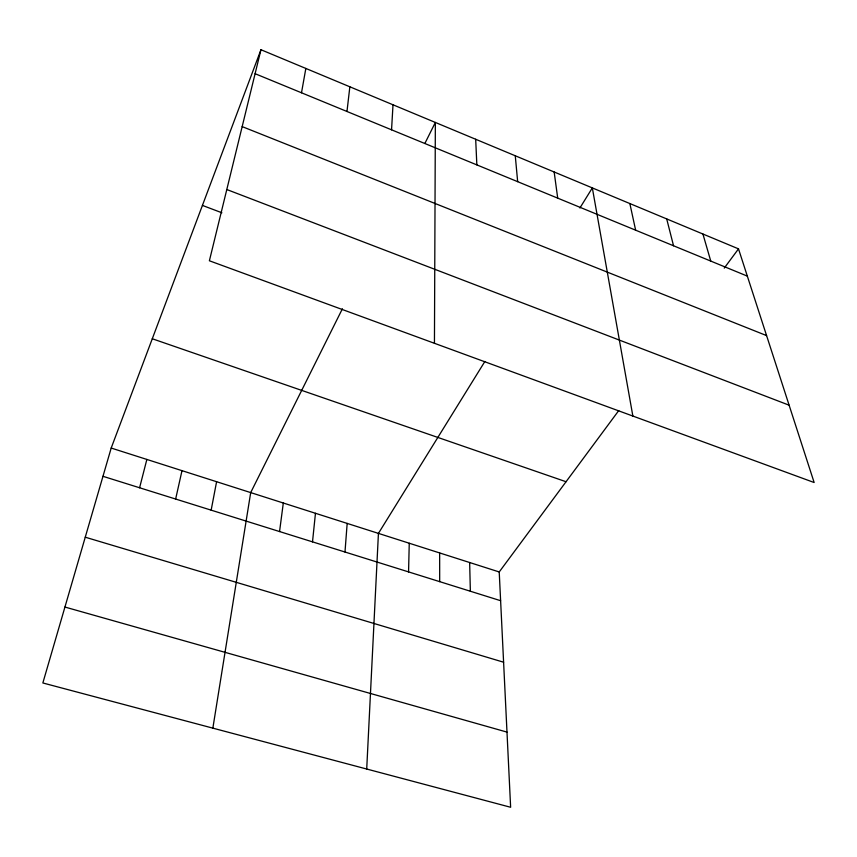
<?xml version="1.0" encoding="UTF-8"?>
<svg xmlns="http://www.w3.org/2000/svg" width="857" height="857" viewBox="0 0 857 857"><rect width="100%" height="100%" fill="white"/><g stroke="black" fill="none" stroke-linecap="round" stroke-linejoin="round"><path stroke-width="1.29" d="M434.445 343.303L435.356 122.444L424.879 143.451M408.564 571.908L409.25 543.231M366.71 769.029L378.43 533.386L484.88 361.461M391.553 129.814L393.009 104.79M344.985 552.026L347.171 523.402M312.505 541.86L315.462 513.279M346.978 111.485L349.849 86.793M279.553 531.554L283.313 503.016M212.857 728.139L250.694 492.593L342.404 308.777M301.503 92.781L305.842 68.442M211.154 510.151L216.596 481.709M175.642 499.053L181.995 470.654M260.957 49.727L209.387 260.774L814.15 482.523L738.509 248.862L260.957 49.727L111.196 448.05L42.85 682.965L510.633 807.273L499.224 571.962L618.754 410.567M139.595 487.772L146.858 459.438M579.91 207.983L592.337 187.908L632.862 416.052M724.251 268.102L738.509 248.862M64.939 607.045L506.99 732.103M85.261 537.2L503.605 662.215M102.969 476.31L500.617 600.703M111.196 448.05L499.224 571.962M152.289 338.761L566.048 481.73M202.423 205.412L221.888 212.772M226.794 189.526L789.115 405.19M242.167 126.611L766.587 335.601M255.097 73.702L747.325 276.115M702.922 234.025L710.764 261.074M666.703 218.921L673.538 245.766M629.852 203.548L635.637 230.179M554.158 171.989L557.714 198.138M515.271 155.77L517.66 181.663M475.678 139.263L476.846 164.887M469.647 562.524L470.364 591.244M439.652 552.947L439.684 581.646"/></g></svg>
